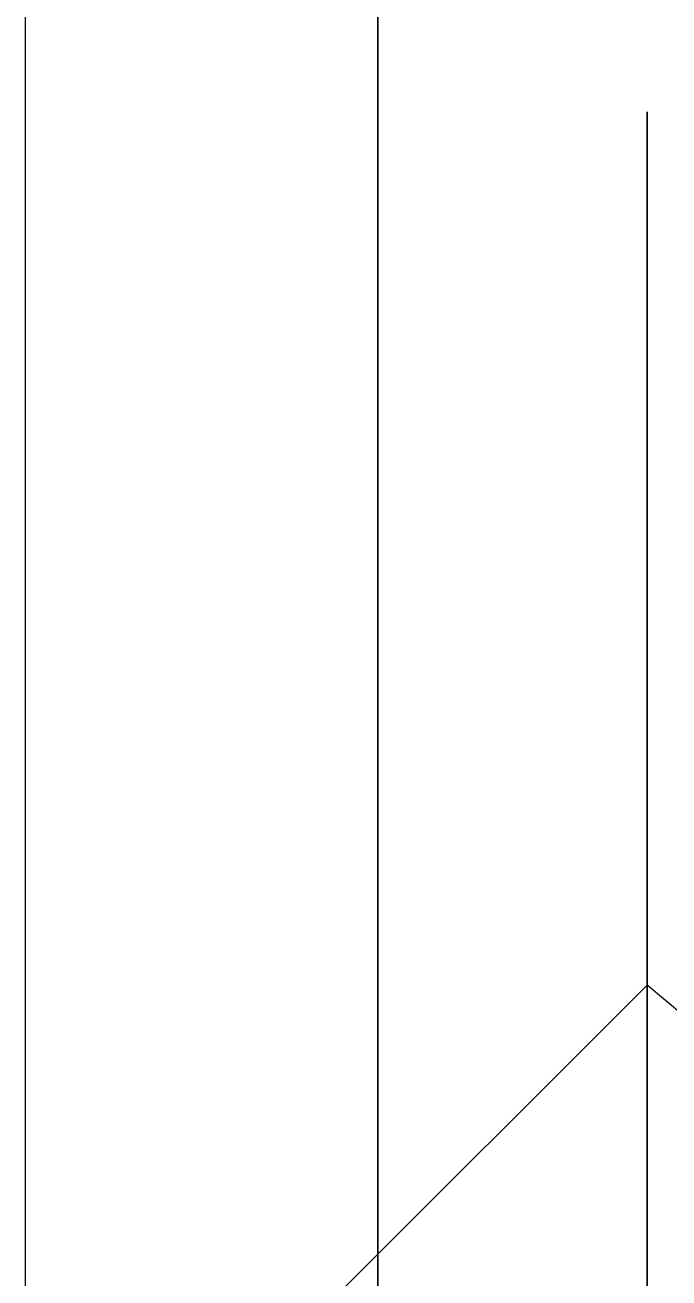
# Model space of a CAD drawing. Header units: inches. Extents: x -4266 to -1814, y 9706 to 12441.
# Drawn here: x -3373.52 to -3367.31, y 10895.89 to 10907.98 of the extents above; entities that cross this region are included whole.
import ezdxf

# ---------------------------------------------------------------- set-up
doc = ezdxf.new("R2010")
doc.units = ezdxf.units.IN
doc.header["$MEASUREMENT"] = 0
for name, color, linetype, lineweight in [('0-1', 7, 'Continuous', 5), ('0-3', 7, 'Continuous', 9), ('A-ANNO-DIMS', 211, 'Continuous', 9), ('A-ANNO-DIMS-96', 211, 'Continuous', 9), ('A-DETL-GENF-2', 253, 'Continuous', 9), ('A-WALL-3', 10, 'Continuous', 13)]:
    doc.layers.add(name, color=color, linetype=linetype, lineweight=lineweight)
doc.styles.add('Century Gothic', font='ufonts.com_century-gothic.ttf', dxfattribs={"height": 9})
doc.dimstyles.new('OD__1_16__Tol__', dxfattribs={"dimscale": 12, "dimtxt": 9.397514, "dimasz": 1, "dimexe": 0.75, "dimexo": 0.5, "dimgap": 0.125, "dimtad": 1, "dimdec": 4, "dimrnd": 0.0625, "dimzin": 3, "dimdsep": 46, "dimlunit": 4, "dimtxsty": 'Century Gothic', "dimblk1": 'OBLIQUE', "dimblk2": 'OBLIQUE', "dimsah": 1, "dimcen": 0.09, "dimdle": 0.75, "dimazin": 0, "dimtfac": 1, "dimtdec": 4, "dimtix": 1, "dimtmove": 0, "dimatfit": 3, "dimfxl": 1, "dimtvp": 1, "dimtfill": 1, "dimfrac": 2, "dimtolj": 1, "dimtzin": 0, "dimarcsym": 2})

# ---------------------------------------------------------------- blocks, each defined once
blk = doc.blocks.new('gold flame spirea 26749 - gold flame spirea 26749-2219969-FLOOR PLAN - 1ST FLOOR')
at = {"layer": 'A-DETL-GENF-2'}
for p, q in [((0, 19.788), (0, 20.008)), ((0, 20.008), (0, 19.806)), ((0, 19.806), (0, 19.651)), ((0, 19.605), (0, 19.788)), ((0, 19.651), (0, 19.538)), ((0, 19.449), (0, 19.605)), ((0, 19.538), (0, 19.463)), ((0, 19.463), (0, 19.418)), ((0, 19.31), (0, 19.449)), ((0, 19.418), (0, 19.4)), ((0, 19.4), (0, 19.403)), ((0, 19.403), (0, 19.267)), ((0, 19.177), (0, 19.31)), ((0, 19.267), (0, 19.16)), ((0, 19.041), (0, 19.177)), ((0, 19.16), (0, 19.081)), ((0, 19.081), (0, 19.026)), ((0, 18.891), (0, 19.041)), ((0, 19.026), (0, 18.994)), ((0, 18.994), (0, 18.98)), ((0, 18.98), (0, 18.984)), ((0, 18.984), (0, 18.851)), ((0, 18.833), (0, 18.891)), ((0, 18.851), (0, 18.718)), ((0, 18.821), (0, 18.838)), ((0, 18.838), (0, 18.835)), ((0, 18.835), (0, 18.815)), ((0, 18.715), (0, 18.833)), ((0, 18.783), (0, 18.821)), ((0, 18.815), (0, 18.402)), ((0, 18.77), (0, 18.798)), ((0, 18.798), (0, 18.636)), ((0, 18.721), (0, 18.783)), ((0, 18.76), (0, 18.77)), ((0, 18.757), (0, 18.767)), ((0, 18.767), (0, 18.766)), ((0, 18.766), (0, 18.761)), ((0, 18.761), (0, 18.76)), ((0, 18.728), (0, 18.757)), ((0, 18.536), (0, 18.728)), ((0, 18.634), (0, 18.721)), ((0, 18.718), (0, 18.586)), ((0, 18.553), (0, 18.715)), ((0, 18.636), (0, 18.497)), ((0, 18.519), (0, 18.634)), ((0, 18.429), (0, 18.612)), ((0, 18.612), (0, 18.411)), ((0, 18.586), (0, 18.453)), ((0, 18.362), (0, 18.553)), ((0, 18.412), (0, 18.536)), ((0, 18.251), (0, 18.519)), ((0, 18.497), (0, 18.369)), ((0, 18.453), (0, 18.32)), ((0, 18.272), (0, 18.429)), ((0, 18.333), (0, 18.412)), ((0, 18.411), (0, 18.225)), ((0, 18.402), (0, 18.242)), ((0, 18.369), (0, 18.241)), ((0, 18.158), (0, 18.362)), ((0, 18.279), (0, 18.333)), ((0, 18.32), (0, 18.187)), ((0, 18.229), (0, 18.279)), ((0, 18.007), (0, 18.272)), ((0, 18.066), (0, 18.251)), ((0, 18.242), (0, 18.1)), ((0, 18.241), (0, 18.099)), ((0, 18.161), (0, 18.229)), ((0, 18.225), (0, 18.06)), ((0, 17.937), (0, 18.193)), ((0, 18.193), (0, 18.077)), ((0, 18.187), (0, 18.054)), ((0, 18.054), (0, 18.161)), ((0, 17.957), (0, 18.158)), ((0, 17.684), (0, 18.147)), ((0, 18.147), (0, 17.909)), ((0, 18.1), (0, 17.965)), ((0, 18.099), (0, 17.932)), ((0, 18.077), (0, 18.023)), ((0, 17.936), (0, 18.066)), ((0, 18.06), (0, 17.919)), ((0, 18.054), (0, 17.947)), ((0, 17.859), (0, 18.054)), ((0, 18.023), (0, 17.98)), ((0, 17.886), (0, 18.007)), ((0, 17.98), (0, 17.932)), ((0, 17.965), (0, 17.829)), ((0, 17.774), (0, 17.957)), ((0, 17.947), (0, 17.841)), ((0, 17.752), (0, 17.937)), ((0, 17.834), (0, 17.936)), ((0, 17.932), (0, 17.728)), ((0, 17.932), (0, 17.827)), ((0, 17.919), (0, 17.806)), ((0, 17.909), (0, 17.644)), ((0, 17.846), (0, 17.898)), ((0, 17.898), (0, 17.897)), ((0, 17.897), (0, 17.864)), ((0, 17.764), (0, 17.886)), ((0, 17.864), (0, 17.782)), ((0, 17.704), (0, 17.859)), ((0, 17.722), (0, 17.846)), ((0, 17.841), (0, 17.735)), ((0, 17.732), (0, 17.834)), ((0, 17.829), (0, 17.681)), ((0, 17.827), (0, 17.635)), ((0, 17.806), (0, 17.726)), ((0, 17.792), (0, 17.804)), ((0, 17.804), (0, 17.798)), ((0, 17.798), (0, 17.772)), ((0, 17.766), (0, 17.792)), ((0, 17.782), (0, 17.774)), ((0, 17.772), (0, 17.722)), ((0, 17.728), (0, 17.766)), ((0, 17.635), (0, 17.764)), ((0, 17.609), (0, 17.752)), ((0, 17.735), (0, 17.628)), ((0, 17.602), (0, 17.732)), ((0, 17.681), (0, 17.728)), ((0, 17.728), (0, 17.325)), ((0, 17.726), (0, 17.681)), ((0, 17.578), (0, 17.704)), ((0, 17.36), (0, 17.684)), ((0, 17.681), (0, 17.663)), ((0, 17.663), (0, 17.617)), ((0, 17.644), (0, 17.095)), ((0, 17.628), (0, 17.522)), ((0, 17.617), (0, 17.553)), ((0, 17.48), (0, 17.609)), ((0, 17.417), (0, 17.602)), ((0, 17.469), (0, 17.578)), ((0, 17.553), (0, 17.484)), ((0, 17.522), (0, 17.416)), ((0, 17.455), (0, 17.495)), ((0, 17.495), (0, 16.518)), ((0, 17.484), (0, 17.42)), ((0, 17.337), (0, 17.48)), ((0, 17.253), (0, 17.469)), ((0, 17.435), (0, 17.455)), ((0, 17.427), (0, 17.435)), ((0, 17.424), (0, 17.427)), ((0, 17.416), (0, 17.424)), ((0, 17.42), (0, 17.374)), ((0, 17.246), (0, 17.417)), ((0, 17.416), (0, 17.309)), ((0, 17.396), (0, 17.416)), ((0, 17.356), (0, 17.396)), ((0, 17.374), (0, 17.356)), ((0, 17.13), (0, 17.36)), ((0, 17.15), (0, 17.337)), ((0, 17.325), (0, 17.155)), ((0, 17.309), (0, 17.123)), ((0, 17.123), (0, 17.253)), ((0, 17.129), (0, 17.246)), ((0, 17.155), (0, 17.004)), ((0, 16.89), (0, 17.15)), ((0, 16.948), (0, 17.13)), ((0, 17.043), (0, 17.129)), ((0, 16.006), (0, 17.123)), ((0, 17.123), (0, 16.959)), ((0, 17.095), (0, 16.846)), ((0, 16.967), (0, 17.043)), ((0, 17.004), (0, 16.872)), ((0, 16.876), (0, 16.967)), ((0, 16.959), (0, 16.778)), ((0, 16.77), (0, 16.948)), ((0, 16.737), (0, 16.914)), ((0, 16.914), (0, 16.478)), ((0, 16.718), (0, 16.89)), ((0, 16.75), (0, 16.876)), ((0, 16.872), (0, 16.757)), ((0, 16.846), (0, 16.636)), ((0, 16.778), (0, 16.586)), ((0, 16.548), (0, 16.77)), ((0, 16.757), (0, 16.658)), ((0, 16.565), (0, 16.75)), ((0, 16.584), (0, 16.737)), ((0, 16.577), (0, 16.718)), ((0, 16.484), (0, 16.704)), ((0, 16.704), (0, 16.56)), ((0, 16.658), (0, 16.006)), ((0, 16.636), (0, 16.483)), ((0, 16.586), (0, 16.389)), ((0, 16.445), (0, 16.584)), ((0, 16.464), (0, 16.577)), ((0, 16.544), (0, 16.571)), ((0, 16.571), (0, 16.565)), ((0, 16.56), (0, 16.487)), ((0, 16.541), (0, 16.553)), ((0, 16.553), (0, 16.438)), ((0, 16.239), (0, 16.548)), ((0, 16.494), (0, 16.544)), ((0, 16.51), (0, 16.541)), ((0, 16.507), (0, 16.518)), ((0, 16.518), (0, 16.492)), ((0, 16.518), (0, 16.146)), ((0, 16.48), (0, 16.51)), ((0, 16.482), (0, 16.507)), ((0, 16.429), (0, 16.494)), ((0, 16.492), (0, 16.407)), ((0, 16.487), (0, 16.466)), ((0, 16.313), (0, 16.484)), ((0, 16.483), (0, 16.466)), ((0, 16.466), (0, 16.482)), ((0, 16.466), (0, 16.48)), ((0, 16.478), (0, 16.28)), ((0, 16.355), (0, 16.472)), ((0, 16.472), (0, 16.335)), ((0, 16.416), (0, 16.472)), ((0, 16.472), (0, 16.285)), ((0, 16.373), (0, 16.464)), ((0, 16.31), (0, 16.445)), ((0, 16.438), (0, 16.355)), ((0, 16.359), (0, 16.429)), ((0, 16.376), (0, 16.416)), ((0, 16.407), (0, 16.239)), ((0, 16.389), (0, 16.192)), ((0, 16.341), (0, 16.376)), ((0, 16.3), (0, 16.373)), ((0, 16.292), (0, 16.359)), ((0, 16.242), (0, 16.355)), ((0, 16.355), (0, 16.293)), ((0, 16.303), (0, 16.341)), ((0, 16.335), (0, 16.052)), ((0, 16.177), (0, 16.313)), ((0, 16.167), (0, 16.31)), ((0, 16.252), (0, 16.303)), ((0, 16.242), (0, 16.3)), ((0, 16.293), (0, 16.238)), ((0, 16.239), (0, 16.292)), ((0, 16.285), (0, 16.139)), ((0, 16.28), (0, 16.098)), ((0, 16.18), (0, 16.252)), ((0, 16.131), (0, 16.242)), ((0, 16.193), (0, 16.242)), ((0, 16.046), (0, 16.239)), ((0, 16.238), (0, 16.181)), ((0, 16.132), (0, 16.193)), ((0, 16.192), (0, 16)), ((0, 16.181), (0, 16.107)), ((0, 16.076), (0, 16.18)), ((0, 16.065), (0, 16.177)), ((0, 16.008), (0, 16.167)), ((0, 16.146), (0, 16.076)), ((0, 16.139), (0, 16.018)), ((0, 16.088), (0, 16.132)), ((0, 16.021), (0, 16.131)), ((0, 16.107), (0, 16.006)), ((0, 16.098), (0, 15.936)), ((0, 16.058), (0, 16.088)), ((0, 15.961), (0, 16.065)), ((0, 16.038), (0, 16.058)), ((0, 16.052), (0, 15.261)), ((0, 15.843), (0, 16.046)), ((0, 16.025), (0, 16.038)), ((0, 16.015), (0, 16.025)), ((0, 15.911), (0, 16.021)), ((0, 16.018), (0, 15.805)), ((0, 16.006), (0, 16.015)), ((0, 15.82), (0, 16.008)), ((0, 16), (0, 15.82)), ((0, 15.853), (0, 15.961)), ((0, 15.936), (0, 15.796)), ((0, 15.798), (0, 15.911)), ((0, 15.727), (0, 15.853)), ((0, 15.788), (0, 15.843)), ((0, 15.808), (0, 15.82)), ((0, 15.82), (0, 15.541)), ((0, 15.781), (0, 15.808)), ((0, 15.805), (0, 15.686)), ((0, 15.681), (0, 15.798)), ((0, 15.796), (0, 15.681)), ((0, 15.734), (0, 15.788)), ((0, 15.738), (0, 15.781)), ((0, 15.675), (0, 15.738)), ((0, 15.541), (0, 15.734)), ((0, 15.579), (0, 15.727)), ((0, 15.686), (0, 15.541)), ((0, 15.592), (0, 15.675)), ((0, 15.514), (0, 15.634)), ((0, 15.634), (0, 15.477)), ((0, 15.486), (0, 15.592)), ((0, 15.472), (0, 15.579)), ((0, 15.541), (0, 15.526)), ((0, 15.526), (0, 15.431)), ((0, 15.381), (0, 15.514)), ((0, 15.355), (0, 15.486)), ((0, 15.477), (0, 15.324)), ((0, 15.392), (0, 15.472)), ((0, 15.431), (0, 15.28)), ((0, 15.326), (0, 15.392)), ((0, 15.239), (0, 15.381)), ((0, 15.339), (0, 15.355)), ((0, 15.305), (0, 15.339)), ((0, 15.26), (0, 15.326)), ((0, 15.324), (0, 15.174)), ((0, 15.259), (0, 15.305)), ((0, 15.28), (0, 15.098)), ((0, 15.261), (0, 14.863)), ((0, 15.181), (0, 15.26)), ((0, 15.154), (0, 15.259)), ((0, 14.932), (0, 15.239)), ((0, 15.076), (0, 15.181)), ((0, 15.174), (0, 15.024)), ((0, 15.13), (0, 15.168)), ((0, 15.168), (0, 15.163)), ((0, 15.163), (0, 15.128)), ((0, 15.108), (0, 15.154)), ((0, 15.037), (0, 15.13)), ((0, 15.128), (0, 15.076)), ((0, 15.076), (0, 15.108)), ((0, 15.098), (0, 14.91)), ((0, 14.972), (0, 15.076)), ((0, 14.873), (0, 15.037)), ((0, 15.024), (0, 14.874)), ((0, 14.763), (0, 14.983)), ((0, 14.983), (0, 14.858)), ((0, 14.859), (0, 14.972)), ((0, 14.772), (0, 14.932)), ((0, 14.91), (0, 14.739)), ((0, 14.874), (0, 14.721)), ((0, 14.628), (0, 14.873)), ((0, 14.863), (0, 14.535)), ((0, 14.737), (0, 14.859)), ((0, 14.858), (0, 14.733)), ((0, 14.557), (0, 14.797)), ((0, 14.797), (0, 14.697)), ((0, 14.61), (0, 14.772)), ((0, 14.584), (0, 14.763)), ((0, 14.739), (0, 14.61)), ((0, 14.606), (0, 14.737)), ((0, 14.733), (0, 14.598)), ((0, 14.721), (0, 14.564)), ((0, 14.697), (0, 14.607)), ((0, 14.62), (0, 14.628)), ((0, 14.577), (0, 14.62)), ((0, 14.607), (0, 14.523)), ((0, 14.467), (0, 14.606)), ((0, 14.598), (0, 14.444)), ((0, 14.424), (0, 14.584)), ((0, 14.514), (0, 14.577)), ((0, 14.564), (0, 14.434)), ((0, 14.362), (0, 14.557)), ((0, 14.535), (0, 14.331)), ((0, 14.523), (0, 14.442)), ((0, 14.445), (0, 14.514)), ((0, 14.321), (0, 14.467)), ((0, 14.382), (0, 14.445)), ((0, 14.444), (0, 14.261)), ((0, 14.442), (0, 14.358)), ((0, 14.434), (0, 14.307)), ((0, 14.265), (0, 14.424)), ((0, 14.34), (0, 14.382)), ((0, 14.207), (0, 14.362)), ((0, 14.358), (0, 14.268)), ((0, 14.331), (0, 14.34)), ((0, 14.168), (0, 14.321)), ((0, 14.307), (0, 14.183)), ((0, 14.268), (0, 14.168)), ((0, 14.238), (0, 14.266)), ((0, 14.266), (0, 14.252)), ((0, 14.086), (0, 14.265)), ((0, 14.261), (0, 14.04)), ((0, 14.252), (0, 14.215)), ((0, 14.105), (0, 14.238)), ((0, 14.215), (0, 14.169)), ((0, 14.088), (0, 14.207)), ((0, 14.183), (0, 14.06)), ((0, 14.169), (0, 14.131)), ((0, 14.118), (0, 14.145)), ((0, 14.145), (0, 13.54)), ((0, 14.131), (0, 14.118)), ((0, 13.992), (0, 14.105)), ((0, 14.001), (0, 14.088)), ((0, 13.867), (0, 14.086)), ((0, 14.06), (0, 13.937)), ((0, 14.04), (0, 13.773)), ((0, 13.943), (0, 14.001)), ((0, 13.891), (0, 13.992)), ((0, 13.91), (0, 13.943)), ((0, 13.937), (0, 13.81)), ((0, 13.905), (0, 13.91)), ((0, 13.898), (0, 13.905)), ((0, 13.883), (0, 13.898)), ((0, 13.794), (0, 13.891)), ((0, 13.852), (0, 13.883)), ((0, 13.587), (0, 13.867)), ((0, 13.797), (0, 13.852)), ((0, 13.81), (0, 13.68)), ((0, 13.711), (0, 13.797)), ((0, 13.694), (0, 13.794)), ((0, 13.773), (0, 13.782)), ((0, 13.782), (0, 13.77)), ((0, 13.77), (0, 13.738)), ((0, 13.738), (0, 13.686)), ((0, 13.587), (0, 13.711)), ((0, 13.581), (0, 13.694)), ((0, 13.686), (0, 13.612)), ((0, 13.68), (0, 13.447)), ((0, 13.612), (0, 13.517)), ((0, 13.594), (0, 13.611)), ((0, 13.611), (0, 13.587)), ((0, 13.545), (0, 13.594)), ((0, 13.401), (0, 13.587)), ((0, 13.447), (0, 13.581)), ((0, 13.472), (0, 13.545)), ((0, 13.54), (0, 13.437)), ((0, 13.517), (0, 13.401)), ((0, 13.383), (0, 13.472)), ((0, 13.437), (0, 13.337)), ((0, 13.287), (0, 13.383)), ((0, 13.337), (0, 13.24)), ((0, 13.191), (0, 13.287)), ((0, 13.24), (0, 13.143)), ((0, 12.842), (0, 13.214)), ((0, 13.214), (0, 13)), ((0, 13.014), (0, 13.191)), ((0, 13.143), (0, 13.046)), ((0, 13.046), (0, 12.946)), ((0, 12.553), (0, 13.014)), ((0, 13), (0, 12.836)), ((0, 12.946), (0, 12.842)), ((0, 12.836), (0, 12.704)), ((0, 12.704), (0, 12.584)), ((0, 12.584), (0, 12.456)), ((0, 12.317), (0, 12.553)), ((0, 12.456), (0, 12.301)), ((0, 12.108), (0, 12.317)), ((0, 12.301), (0, 12.098)), ((0, 11.95), (0, 12.108)), ((0, 12.098), (0, 11.932)), ((0, 11.865), (0, 11.95)), ((0, 11.932), (0, 11.783)), ((0, 11.766), (0, 11.865)), ((0, 11.783), (0, 11.656)), ((0, 11.612), (0, 11.766)), ((0, 11.656), (0, 11.557)), ((0, 11.423), (0, 11.612)), ((-6, 5.579), (0, 11.579)), ((0.356, 11.282), (0, 11.579)), ((0, 11.557), (0, 11.491)), ((0, 11.491), (0, 11.464)), ((0, 11.464), (0, 11.481)), ((0, 11.481), (0, 11.435)), ((0, 11.435), (0, 11.357)), ((0, 11.217), (0, 11.423)), ((0, 11.357), (0, 11.26)), ((0, 11.26), (0, 11.156)), ((0, 11.016), (0, 11.217)), ((0, 11.156), (0, 11.059)), ((0, 11.059), (0, 10.981)), ((0, 10.837), (0, 11.016)), ((0, 10.981), (0, 10.935)), ((0, 10.935), (0, 10.981)), ((0, 10.981), (0, 10.638)), ((0, 10.702), (0, 10.837)), ((0, 10.617), (0, 10.702)), ((0, 10.638), (0, 10.353)), ((0, 10.432), (0, 10.617)), ((0, 10.183), (0, 10.432)), ((0, 10.353), (0, 10.115)), ((0, 9.902), (0, 10.183)), ((0, 10.115), (0, 9.915)), ((0, 9.027), (0, 10.051)), ((0, 10.051), (0, 9.954)), ((0, 9.954), (0, 9.86)), ((0, 9.915), (0, 9.743)), ((0, 9.624), (0, 9.902)), ((0, 9.86), (0, 9.763)), ((0, 9.763), (0, 9.656)), ((0, 9.743), (0, 9.59)), ((0, 9.656), (0, 9.533)), ((0, 9.383), (0, 9.624)), ((0, 9.59), (0, 9.447)), ((0, 9.533), (0, 9.388)), ((0, 9.447), (0, -11.282)), ((0, 9.388), (0, 9.213)), ((0, 9.213), (0, 9.383)), ((0, 8.841), (0, 9.027)), ((0, 8.329), (0, 8.841))]:
    blk.add_line(p, q, dxfattribs=at)
blk = doc.blocks.new('switchgrass 26764 - switchgrass 26764-V167-FLOOR PLAN - 1ST FLOOR')
at = {"layer": 'A-DETL-GENF-2'}
for p, q in [((0, 13.989), (0, 14.619)), ((0, 14.423), (0, 13.91)), ((0, 12.891), (0, 14.115)), ((0, 14.115), (0, 14.099)), ((0, 14.099), (0, 14.054)), ((0, 14.054), (0, 13.99)), ((0, 13.99), (0, 13.912)), ((0, 12.146), (0, 13.989)), ((0, 13.912), (0, 13.83)), ((0, 13.91), (0, 12.047)), ((0, 13.83), (0, 13.75)), ((0, 13.75), (0, 13.681)), ((0, 13.681), (0, 11.943)), ((0, 13.238), (0, 13.391)), ((0, 13.391), (0, 11.075)), ((0, 13.001), (0, 13.238)), ((0, 12.683), (0, 13.001)), ((0, 11.079), (0, 12.957)), ((0, 12.957), (0, 9.772)), ((0, 11.806), (0, 12.891)), ((0, 11.68), (0, 12.879)), ((0, 12.879), (0, 12.874)), ((0, 12.874), (0, 12.545)), ((0, 12.286), (0, 12.683)), ((0, 11.943), (0, 12.665)), ((0, 12.665), (0, 11.079)), ((0, 12.545), (0, 12.523)), ((0, 12.523), (0, 12.002)), ((0, 11.811), (0, 12.286)), ((0, 11.257), (0, 12.146)), ((0, 12.047), (0, 11.402)), ((0, 12.002), (0, 11.53)), ((0, 7.456), (0, 11.943)), ((0, 11.943), (0, 11.914)), ((0, 11.914), (0, 11.873)), ((0, 11.873), (0, 11.824)), ((0, 11.824), (0, 11.773)), ((0, 11.262), (0, 11.811)), ((0, 10.793), (0, 11.806)), ((0, 11.773), (0, 11.724)), ((0, 11.724), (0, 11.683)), ((0, 11.683), (0, 11.654)), ((0, 10.586), (0, 11.68)), ((0, 11.654), (0, 11.254)), ((0, 11.53), (0, 10.617)), ((0, 11.402), (0, 10.785)), ((0, 10.978), (0, 11.364)), ((0, 11.364), (0, 11.22)), ((0, 11.109), (0, 11.364)), ((0, 11.364), (0, 11.33)), ((0, 11.33), (0, 10.981)), ((0, 10.641), (0, 11.262)), ((0, 10.604), (0, 11.257)), ((0, 11.254), (0, 10.197)), ((0, 11.22), (0, 10.28)), ((0, 9.832), (0, 11.109)), ((0, 11.075), (0, 9.338)), ((0, 10.981), (0, 10.93)), ((0, 9.171), (0, 10.978)), ((0, 10.93), (0, 8.759)), ((0, 9.787), (0, 10.793)), ((0, 10.785), (0, 10.641)), ((0, 10.422), (0, 10.681)), ((0, 10.681), (0, 10.323)), ((0, 10.617), (0, 10.121)), ((0, 10.351), (0, 10.604)), ((0, 9.561), (0, 10.586)), ((0, 10.254), (0, 10.583)), ((0, 10.583), (0, 10.493)), ((0, 10.493), (0, 10.28)), ((0, 9.366), (0, 10.422)), ((0, 10.061), (0, 10.351)), ((0, 10.323), (0, 10.139)), ((0, 10.28), (0, 8.625)), ((0, 10.28), (0, 7.014)), ((0, 8.377), (0, 10.254)), ((0, 10.197), (0, 9.065)), ((0, 10.139), (0, 9.856)), ((0, 10.121), (0, 9.559)), ((0, 9.073), (0, 10.061)), ((0, 9.856), (0, 9.516)), ((0, 9.772), (0, 9.832)), ((0, 7.532), (0, 9.787)), ((0, 8.903), (0, 9.627)), ((0, 9.627), (0, 7.807)), ((0, 8.568), (0, 9.561)), ((0, 9.559), (0, 8.903)), ((0, 9.516), (0, 9.158)), ((0, 9.338), (0, 9.366)), ((0, 8.667), (0, 9.171)), ((0, 9.158), (0, 8.821)), ((0, 7.969), (0, 9.073)), ((0, 9.065), (0, 8.571)), ((0, 8.179), (0, 9.048)), ((0, 9.048), (0, 9.037)), ((0, 9.037), (0, 9.007)), ((0, 9.007), (0, 8.964)), ((0, 8.964), (0, 8.912)), ((0, 8.912), (0, 8.858)), ((0, 8.858), (0, 8.805)), ((0, 8.821), (0, 8.547)), ((0, 8.805), (0, 8.759)), ((0, 8.759), (0, 7.456)), ((0, 8.759), (0, 7.89)), ((0, 8.37), (0, 8.667)), ((0, 8.625), (0, 7.967)), ((0, 8.571), (0, 8.179)), ((0, 7.573), (0, 8.568)), ((0, 8.547), (0, 8.374)), ((0, 7.535), (0, 8.377)), ((0, 8.374), (0, 8.37)), ((0, 6.846), (0, 7.969)), ((0, 7.967), (0, 7.461)), ((0, 7.89), (0, 5.429)), ((0, 7.807), (0, 7.228)), ((0, 6.539), (0, 7.573)), ((0, 7.228), (0, 7.535)), ((0, 6.153), (0, 7.532)), ((0, 7.461), (0, 7.136)), ((0, 7.136), (0, 7.021)), ((0, 7.021), (0, 6.442)), ((0, 7.014), (0, 5.517)), ((0, 5.803), (0, 6.846)), ((0, 5.429), (0, 6.539)), ((0, 6.442), (0, 6.153)), ((0, 4.936), (0, 5.803)), ((0, 3.692), (0, 5.574)), ((0, 5.574), (0, 5.51)), ((0, 5.517), (0, 4.524)), ((0, 5.51), (0, 4.737)), ((0, 4.886), (0, 4.995)), ((0, 4.995), (0, 4.883)), ((0, 4.345), (0, 4.936)), ((0, 4.335), (0, 4.886)), ((0, 4.883), (0, 3.547)), ((0, 4.737), (0, 4.309)), ((0, 4.524), (0, 3.937)), ((0, 4.126), (0, 4.345)), ((0, 4.282), (0, 4.335)), ((0, 4.309), (0, 4.282)), ((0, 4.083), (0, 4.126)), ((0, 4.006), (0, 4.083)), ((0, 3.907), (0, 4.006)), ((0, 3.937), (0, 3.641)), ((0, 3.799), (0, 3.907)), ((0, 3.694), (0, 3.799)), ((0, 3.606), (0, 3.694)), ((0, 3.113), (0, 3.692)), ((0, 3.641), (0, 3.615)), ((0, 3.615), (0, 3.564)), ((0, 3.547), (0, 3.606)), ((0, 3.564), (0, 3.484)), ((0, 3.547), (0, 3.257)), ((0, 3.257), (0, 3.547)), ((0, 3.484), (0, 3.367)), ((0, 3.367), (0, -4.66)), ((0, 1.81), (0, 3.113))]:
    blk.add_line(p, q, dxfattribs=at)
blk = doc.blocks.new('CTR - 1st Phase - Shell_rvt-1-FLOOR PLAN - 1ST FLOOR')
at = {"layer": 'A-WALL-3'}
blk.add_line((-3373.524, 10940.189), (-3373.524, 10861.639), dxfattribs=at)
at = {"layer": '0-3', "rotation": 180}
blk.add_blockref('switchgrass 26764 - switchgrass 26764-V167-FLOOR PLAN - 1ST FLOOR', (-3370.121, 10910.064), dxfattribs=at)
at = {"layer": '0-3'}
blk.add_blockref('gold flame spirea 26749 - gold flame spirea 26749-2219969-FLOOR PLAN - 1ST FLOOR', (-3367.524, 10887.139), dxfattribs=at)
blk = doc.blocks.new('DIMBLOCK6-FLOOR PLAN - 1ST FLOOR')
at = {"layer": 'A-ANNO-DIMS-96'}
for p, q in [((-3829.324, 11540.989), (-3829.324, 10271.308)), ((-3829.324, 10280.308), (-3829.324, 11540.989)), ((-3338.724, 10282.793), (-3338.724, 10271.308)), ((-3338.724, 10280.308), (-3338.724, 10282.793)), ((-3838.324, 10280.308), (-3338.724, 10280.308))]:
    blk.add_line(p, q, dxfattribs=at)
at = {"layer": 'A-ANNO-DIMS-96', "lineweight": 50}
for p, q in [((-3829.324, 10280.308), (-3823.324, 10286.308)), ((-3338.724, 10280.308), (-3332.724, 10286.308)), ((-3829.324, 10280.308), (-3835.324, 10274.308)), ((-3338.724, 10280.308), (-3344.724, 10274.308))]:
    blk.add_line(p, q, dxfattribs=at)
at = {"layer": 'A-ANNO-DIMS-96', "color": 0, "char_height": 9, "attachment_point": 1, "line_spacing_factor": 0.984502, "style": 'Century Gothic', "bg_fill": 3, "box_fill_scale": 1.25, "bg_fill_color": 256, "bg_fill_true_color": 13158600, "bg_fill_transparency": 0}
for s, insert, width in [('40\' - 10 5/8"', (-3618.258, 10293.343), 82.16113), ('490.6', (-3599.761, 10275.576), 37.76906)]:
    blk.add_mtext(s, dxfattribs=dict(at, insert=insert, width=width))
blk = doc.blocks.new('_Oblique')
at = {"color": 0, "linetype": 'ByBlock', "lineweight": -2}
blk.add_line((-0.5, -0.5), (0.5, 0.5), dxfattribs=at)

msp = doc.modelspace()

# ---------------------------------------------------------------- block references
at = {"layer": '0-1'}
msp.add_blockref('CTR - 1st Phase - Shell_rvt-1-FLOOR PLAN - 1ST FLOOR', (0, 0), dxfattribs=at)

# ---------------------------------------------------------------- next in the draw order: dimensions: what is measured, and where the dimension line sits
at = {"layer": 'A-ANNO-DIMS'}
dim = msp.add_linear_dim(base=(-3338.72374, 10280.30762), p1=(-3829.32374, 11546.9894), p2=(-3338.72374, 10288.7929), dimstyle='OD__1_16__Tol__', override={"dimpost": '<>\\X', "dimfxl": 1350.461691}, dxfattribs=at)
dim.commit()
dim.dimension.update_dxf_attribs({"geometry": 'DIMBLOCK6-FLOOR PLAN - 1ST FLOOR', "text_midpoint": (-3584.02374, 10280.30762)})

doc.saveas('drawing.dxf')
